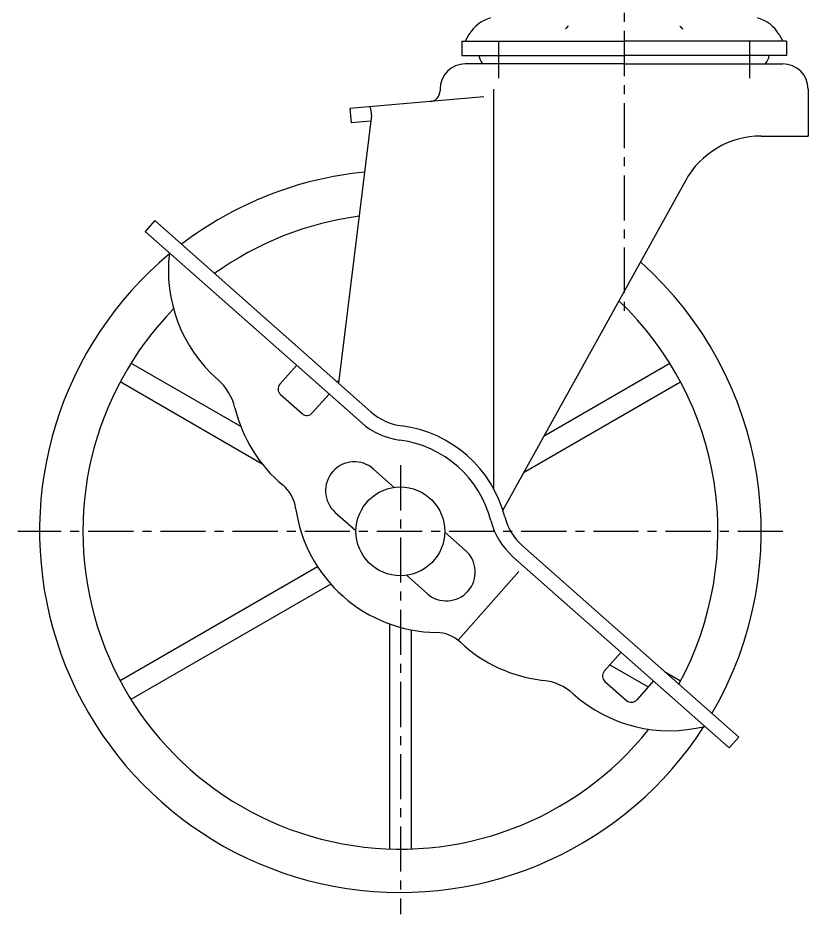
# Model space of a CAD drawing. Extents: x 1 to 216, y -20 to 263.
# Drawn here: x 103.4 to 212.9, y 35.2 to 159.3 of the extents above; entities that cross this region are included whole.
import ezdxf

# ---------------------------------------------------------------- set-up
doc = ezdxf.new("R2010")
doc.units = 0
doc.header["$LTSCALE"] = 5
doc.linetypes.add('CENTER', pattern=[2, 1.25, -0.25, 0.25, -0.25])
doc.layers.get('0').update_dxf_attribs({"linetype": 'CONTINUOUS'})
doc.layers.add('CENTER', color=1, linetype='CENTER')

msp = doc.modelspace()

# ---------------------------------------------------------------- linework, layer by layer
at = {"color": 7, "linetype": 'CONTINUOUS'}
for p, q in [((165.959566, 157.000114), (165.449844, 156.117251)), ((208.940123, 157.000114), (209.449844, 156.117251)), ((164.949844, 156.117251), (164.949844, 154.117251)), ((164.949844, 156.117251), (187.449844, 156.117251)), ((209.949844, 156.117251), (187.449844, 156.117251)), ((209.949844, 156.117251), (209.949844, 154.117251)), ((164.949844, 154.117251), (187.449844, 154.117251)), ((209.949844, 154.117251), (187.449844, 154.117251)), ((187.449844, 152.961001), (165.449844, 152.961001)), ((187.449844, 152.961001), (209.449844, 152.961001)), ((161.949844, 149.461001), (161.949844, 149.235498)), ((169.387453, 94.113623), (169.387453, 149.461001)), ((212.949844, 149.461001), (212.949844, 142.961001)), ((168.007622, 148.390988), (149.449844, 146.767393)), ((149.449844, 146.767393), (149.624156, 144.775003)), ((152.438883, 145.814942), (147.885809, 108.733127)), ((152.340373, 145.012642), (149.624156, 144.775003)), ((206.438157, 142.961001), (212.949844, 142.961001)), ((195.94272, 136.778717), (170.653833, 91.156356)), ((122.407772, 131.246892), (121.083433, 129.748184)), ((152.368293, 104.772162), (122.407772, 131.246892)), ((151.043954, 103.273454), (121.083433, 129.748184)), ((134.342299, 102.716849), (119.116876, 111.507251)), ((142.065345, 111.207436), (139.747752, 108.584697)), ((176.358069, 101.447071), (193.782813, 111.507251)), ((137.314644, 97.536664), (117.616876, 108.909175)), ((173.534145, 96.352576), (195.282813, 108.909175)), ((139.834936, 107.173173), (142.832352, 104.524495)), ((146.56147, 107.234419), (144.243876, 104.611679)), ((152.729014, 96.846859), (155.597948, 94.311713)), ((147.431657, 90.852026), (150.300592, 88.316881)), ((162.599097, 88.125121), (165.468032, 85.589976)), ((173.377486, 86.207308), (203.338007, 59.732578)), ((172.053147, 84.7086), (202.013668, 58.23387)), ((144.971761, 83.326177), (117.616876, 67.532827)), ((157.30174, 82.130289), (160.170675, 79.595144)), ((172.876045, 82.64696), (164.46922, 73.133251)), ((146.805781, 80.920948), (119.116876, 64.934751)), ((154.949844, 75.406369), (154.949844, 44.246577)), ((157.949844, 74.57964), (157.949844, 44.246577)), ((187.026587, 71.477262), (184.708994, 68.854523)), ((185.480783, 69.72793), (190.782739, 66.666844)), ((193.055462, 68.818789), (195.282813, 67.532827)), ((184.796178, 67.442999), (187.793594, 64.794321)), ((191.522711, 67.504244), (189.205118, 64.881505)), ((202.013668, 58.23387), (203.338007, 59.732578))]:
    msp.add_line(p, q, dxfattribs=at)
for points in [[(179.704, 158.194, 0), (179.701, 158.191, 0), (179.698, 158.188, 0), (179.695, 158.184, 0), (179.692, 158.181, 0), (179.689, 158.177, 0), (179.686, 158.174, 0), (179.684, 158.171, 0), (179.681, 158.167, 0), (179.678, 158.164, 0), (179.675, 158.161, 0), (179.672, 158.157, 0), (179.669, 158.154, 0), (179.666, 158.151, 0), (179.663, 158.147, 0), (179.66, 158.144, 0), (179.658, 158.141, 0), (179.655, 158.137, 0), (179.652, 158.134, 0), (179.649, 158.131, 0), (179.646, 158.127, 0), (179.643, 158.124, 0), (179.64, 158.121, 0), (179.637, 158.117, 0), (179.634, 158.114, 0), (179.632, 158.111, 0), (179.629, 158.108, 0), (179.626, 158.104, 0), (179.623, 158.101, 0), (179.62, 158.098, 0), (179.617, 158.095, 0), (179.614, 158.091, 0), (179.611, 158.088, 0), (179.608, 158.085, 0), (179.605, 158.082, 0), (179.602, 158.078, 0), (179.6, 158.075, 0), (179.597, 158.072, 0), (179.594, 158.069, 0), (179.591, 158.065, 0), (179.588, 158.062, 0), (179.585, 158.059, 0), (179.582, 158.056, 0), (179.579, 158.053, 0), (179.576, 158.049, 0), (179.573, 158.046, 0), (179.57, 158.043, 0), (179.567, 158.04, 0), (179.565, 158.037, 0), (179.562, 158.033, 0), (179.559, 158.03, 0), (179.556, 158.027, 0), (179.553, 158.024, 0), (179.55, 158.021, 0), (179.547, 158.018, 0), (179.544, 158.015, 0), (179.541, 158.011, 0), (179.538, 158.008, 0), (179.535, 158.005, 0), (179.532, 158.002, 0), (179.529, 157.999, 0), (179.526, 157.996, 0), (179.523, 157.993, 0), (179.521, 157.989, 0), (179.518, 157.986, 0), (179.515, 157.983, 0), (179.512, 157.98, 0), (179.509, 157.977, 0), (179.506, 157.974, 0), (179.503, 157.971, 0), (179.5, 157.968, 0), (179.497, 157.965, 0), (179.494, 157.962, 0), (179.491, 157.959, 0), (179.488, 157.956, 0), (179.485, 157.952, 0), (179.482, 157.949, 0), (179.479, 157.946, 0), (179.476, 157.943, 0), (179.473, 157.94, 0), (179.47, 157.937, 0), (179.467, 157.934, 0), (179.464, 157.931, 0), (179.461, 157.928, 0), (179.458, 157.925, 0), (179.455, 157.922, 0), (179.452, 157.919, 0), (179.449, 157.916, 0), (179.447, 157.913, 0), (179.444, 157.91, 0), (179.441, 157.907, 0), (179.438, 157.904, 0), (179.435, 157.901, 0), (179.432, 157.898, 0), (179.429, 157.895, 0), (179.426, 157.892, 0), (179.423, 157.889, 0), (179.42, 157.886, 0), (179.417, 157.883, 0), (179.414, 157.88, 0), (179.411, 157.877, 0), (179.408, 157.875, 0), (179.405, 157.872, 0), (179.402, 157.869, 0), (179.399, 157.866, 0), (179.396, 157.863, 0), (179.393, 157.86, 0), (179.39, 157.857, 0), (179.387, 157.854, 0), (179.384, 157.851, 0), (179.381, 157.848, 0), (179.378, 157.845, 0), (179.375, 157.843, 0), (179.372, 157.84, 0), (179.369, 157.837, 0), (179.366, 157.834, 0), (179.363, 157.831, 0), (179.36, 157.828, 0), (179.357, 157.825, 0), (179.354, 157.822, 0), (179.351, 157.82, 0), (179.348, 157.817, 0), (179.345, 157.814, 0), (179.342, 157.811, 0), (179.339, 157.808, 0), (179.336, 157.805, 0), (179.333, 157.803, 0), (179.33, 157.8, 0), (179.327, 157.797, 0)], [(195.196, 158.194, 0), (195.199, 158.191, 0), (195.202, 158.188, 0), (195.205, 158.184, 0), (195.208, 158.181, 0), (195.21, 158.177, 0), (195.213, 158.174, 0), (195.216, 158.171, 0), (195.219, 158.167, 0), (195.222, 158.164, 0), (195.225, 158.161, 0), (195.228, 158.157, 0), (195.231, 158.154, 0), (195.233, 158.151, 0), (195.236, 158.147, 0), (195.239, 158.144, 0), (195.242, 158.141, 0), (195.245, 158.137, 0), (195.248, 158.134, 0), (195.251, 158.131, 0), (195.254, 158.127, 0), (195.257, 158.124, 0), (195.259, 158.121, 0), (195.262, 158.117, 0), (195.265, 158.114, 0), (195.268, 158.111, 0), (195.271, 158.108, 0), (195.274, 158.104, 0), (195.277, 158.101, 0), (195.28, 158.098, 0), (195.283, 158.095, 0), (195.286, 158.091, 0), (195.288, 158.088, 0), (195.291, 158.085, 0), (195.294, 158.082, 0), (195.297, 158.078, 0), (195.3, 158.075, 0), (195.303, 158.072, 0), (195.306, 158.069, 0), (195.309, 158.065, 0), (195.312, 158.062, 0), (195.315, 158.059, 0), (195.318, 158.056, 0), (195.321, 158.053, 0), (195.323, 158.049, 0), (195.326, 158.046, 0), (195.329, 158.043, 0), (195.332, 158.04, 0), (195.335, 158.037, 0), (195.338, 158.033, 0), (195.341, 158.03, 0), (195.344, 158.027, 0), (195.347, 158.024, 0), (195.35, 158.021, 0), (195.353, 158.018, 0), (195.356, 158.015, 0), (195.359, 158.011, 0), (195.362, 158.008, 0), (195.364, 158.005, 0), (195.367, 158.002, 0), (195.37, 157.999, 0), (195.373, 157.996, 0), (195.376, 157.993, 0), (195.379, 157.989, 0), (195.382, 157.986, 0), (195.385, 157.983, 0), (195.388, 157.98, 0), (195.391, 157.977, 0), (195.394, 157.974, 0), (195.397, 157.971, 0), (195.4, 157.968, 0), (195.403, 157.965, 0), (195.406, 157.962, 0), (195.409, 157.959, 0), (195.412, 157.956, 0), (195.415, 157.952, 0), (195.418, 157.949, 0), (195.421, 157.946, 0), (195.423, 157.943, 0), (195.426, 157.94, 0), (195.429, 157.937, 0), (195.432, 157.934, 0), (195.435, 157.931, 0), (195.438, 157.928, 0), (195.441, 157.925, 0), (195.444, 157.922, 0), (195.447, 157.919, 0), (195.45, 157.916, 0), (195.453, 157.913, 0), (195.456, 157.91, 0), (195.459, 157.907, 0), (195.462, 157.904, 0), (195.465, 157.901, 0), (195.468, 157.898, 0), (195.471, 157.895, 0), (195.474, 157.892, 0), (195.477, 157.889, 0), (195.48, 157.886, 0), (195.483, 157.883, 0), (195.486, 157.88, 0), (195.489, 157.877, 0), (195.492, 157.875, 0), (195.495, 157.872, 0), (195.498, 157.869, 0), (195.501, 157.866, 0), (195.504, 157.863, 0), (195.507, 157.86, 0), (195.51, 157.857, 0), (195.513, 157.854, 0), (195.516, 157.851, 0), (195.519, 157.848, 0), (195.522, 157.845, 0), (195.525, 157.843, 0), (195.528, 157.84, 0), (195.531, 157.837, 0), (195.534, 157.834, 0), (195.537, 157.831, 0), (195.54, 157.828, 0), (195.543, 157.825, 0), (195.546, 157.822, 0), (195.549, 157.82, 0), (195.552, 157.817, 0), (195.555, 157.814, 0), (195.558, 157.811, 0), (195.561, 157.808, 0), (195.564, 157.805, 0), (195.567, 157.803, 0), (195.57, 157.8, 0), (195.573, 157.797, 0)]]:
    msp.add_polyline3d(points, dxfattribs=at)
msp.add_circle((156.449844, 88.221001), 6.15, dxfattribs=at)
for centre, radius, start, end in [((170.289693, 154.500114), 5, 105.543486, 150), ((204.609996, 154.500114), 5, 30, 74.456514), ((170.049844, 154.639126), 2.778125, 190.827428, 217.160475), ((204.849844, 154.639126), 2.778125, 322.839525, 349.172572), ((165.449844, 149.461001), 3.5, 90, 180), ((209.449844, 149.461001), 3.5, 0, 90), ((160.449844, 149.235498), 1.5, 275, 0), ((150.453791, 146.058681), 2, 353, 28.375631), ((206.438157, 130.961001), 12, 90, 151), ((156.449844, 88.221001), 50, 95.709033, 127.348141), ((156.449844, 88.221001), 44, 97.477512, 125.798721), ((156.449844, 88.221001), 50, 129.810565, 327.258341), ((144.302383, 124.310323), 20, 172.936744, 228.925526), ((156.449844, 88.221001), 50, 329.720765, 48.290967), ((156.449844, 88.221001), 44, 331.270185, 46.522488), ((156.449844, 88.221001), 44, 135.592, 321.476906), ((126.233798, 103.579278), 7.5, 13.43533, 48.925526), ((140.497106, 107.922527), 1, 138.534453, 228.534453), ((156.449844, 88.221001), 22.5, 112.267578, 112.996358), ((152.9812, 109.96884), 20, 193.43533, 230.22871), ((143.494522, 105.273849), 1, 228.534453, 318.534453), ((157.665649, 110.766995), 8, 228.534453, 262.640618), ((157.665649, 110.766995), 10, 228.534453, 262.640618), ((154.463336, 85.972939), 17, 14.428287, 82.640618), ((154.463336, 85.972939), 15, 14.428287, 82.640618), ((150.080335, 93.849442), 4, 48.534453, 228.534453), ((136.988084, 90.753736), 5, 7.960126, 50.22871), ((161.747201, 94.215833), 20, 187.960126, 228.534453), ((178.674842, 92.20214), 10, 194.428287, 228.534453), ((178.674842, 92.20214), 8, 194.428287, 228.534453), ((162.819354, 82.59256), 4, 228.534453, 48.534453), ((161.747201, 94.215833), 20, 228.534453, 269.10878), ((161.358349, 69.218858), 5, 46.840195, 89.10878), ((178.459237, 87.455075), 20, 226.840195, 263.633575), ((185.458348, 68.192353), 1, 138.534453, 228.534453), ((175.409856, 60.124665), 7.5, 48.14338, 83.633575), ((193.759749, 80.607132), 20, 228.14338, 284.132162), ((188.455764, 65.543675), 1, 228.534453, 318.534453)]:
    msp.add_arc(centre, radius, start, end, dxfattribs=at)
at = {"layer": 'CENTER', "color": 1, "linetype": 'CENTER'}
for p, q in [((187.449844, 207.517251), (187.449844, 118.457163)), ((170.049844, 156.117251), (170.049844, 150.961001)), ((204.849844, 156.117251), (204.849844, 150.961001)), ((156.449844, 97.371001), (156.449844, 35.221001)), ((209.449844, 88.221001), (103.449844, 88.221001))]:
    msp.add_line(p, q, dxfattribs=at)

doc.saveas('drawing.dxf')
